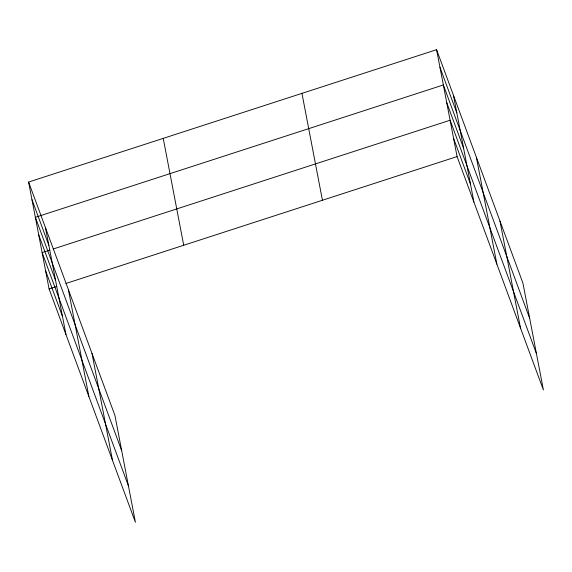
<?xml version="1.0" encoding="UTF-8"?>
<svg xmlns="http://www.w3.org/2000/svg" width="572" height="572" viewBox="0 0 572 572"><rect width="100%" height="100%" fill="white"/><g stroke="black" fill="none" stroke-linecap="round" stroke-linejoin="round"><path stroke-width="0.86" d="M28.6 182.053L114.929 415.422L135.414 522.308L49.085 288.939L28.6 182.053L436.586 49.692L522.915 283.061L543.4 389.947L457.071 156.578L436.586 49.692M49.692 250.143L42.121 252.595L128.45 485.971M53.06 249.049L450.107 120.234L536.436 353.603M49.085 288.939L56.657 286.479M65.916 283.476L457.071 156.578M439.968 67.324L456.828 112.913M529.672 318.332L443.35 84.963L35.364 217.324L121.686 450.693M446.725 102.595L463.592 148.184M453.589 138.403L470.456 183.991M31.982 199.685L48.842 245.274M38.739 234.963L55.606 280.545M45.603 270.77L62.462 316.352M499.992 221.092L520.477 327.978M476.369 157.243L496.861 264.128M453.446 95.274L473.938 202.159M301.952 93.372L322.436 200.257M163.234 138.374L183.719 245.259M92.006 353.453L112.491 460.338M68.383 289.604L88.874 396.496M45.46 227.635L65.952 334.527"/></g></svg>
